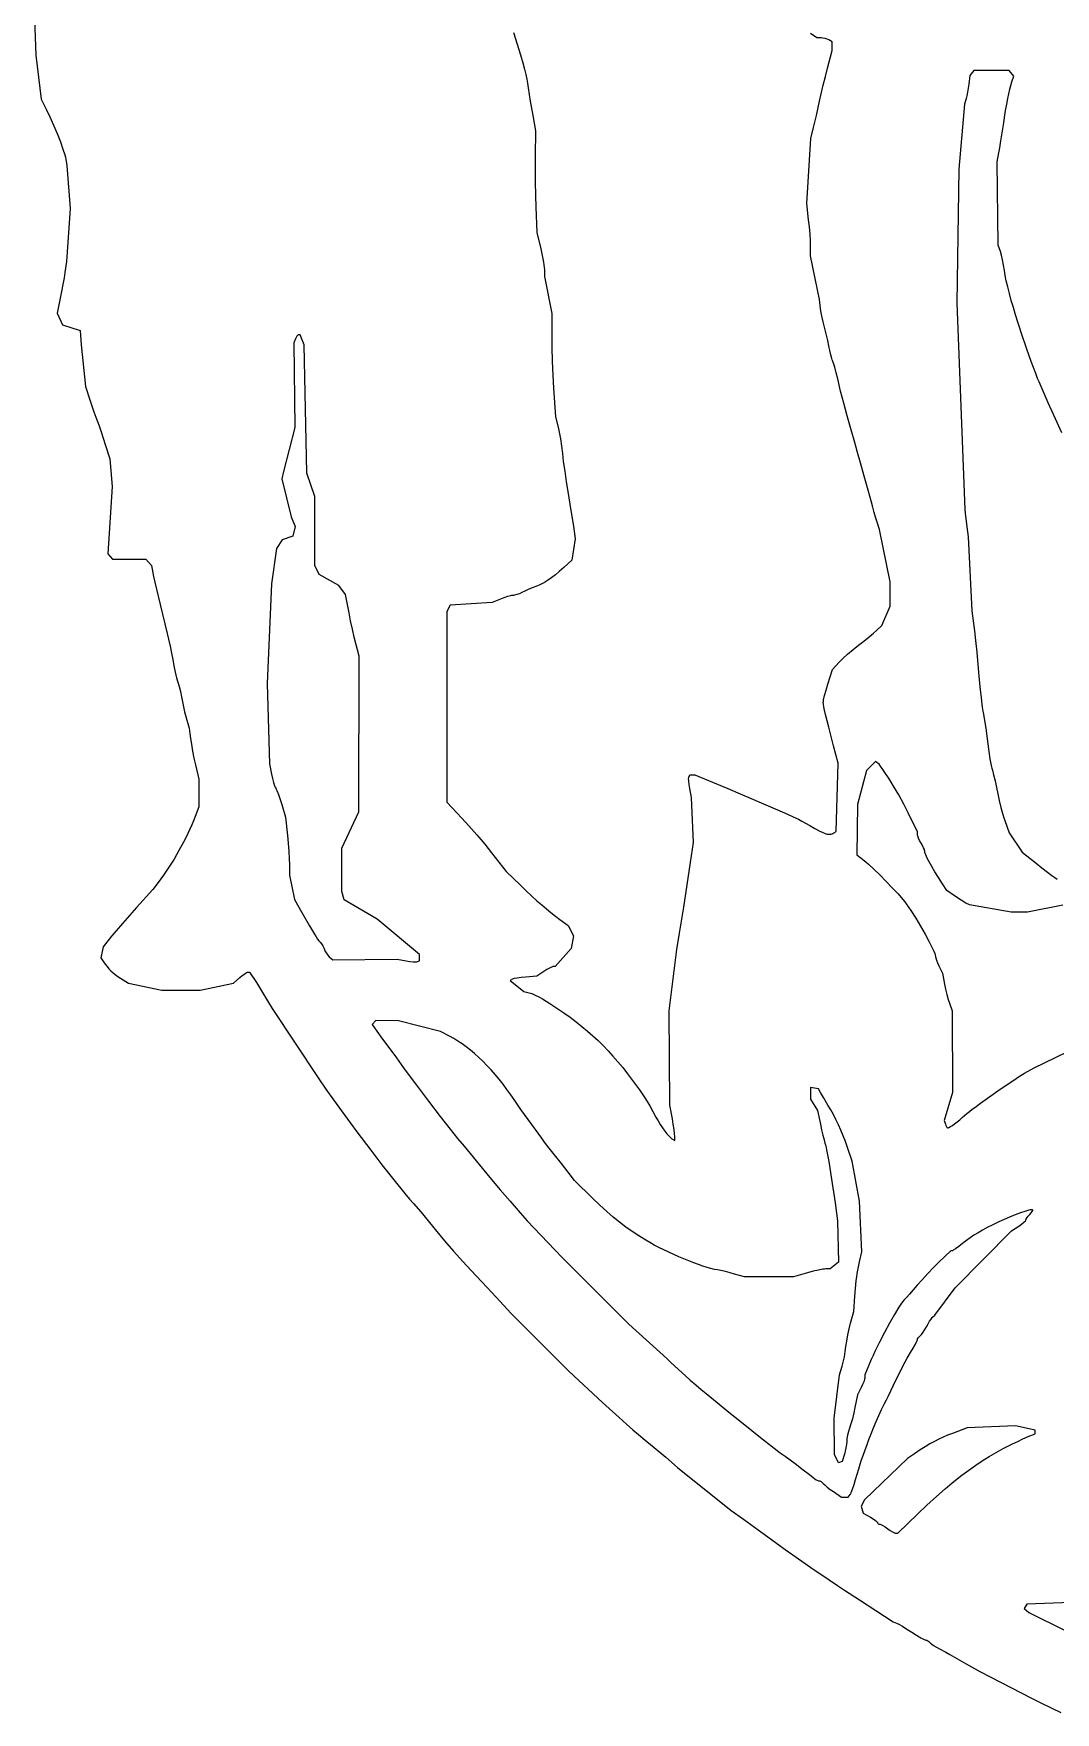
# Model space of a CAD drawing. Extents: x 1.9 to 17.3, y 3.1 to 17.2.
# Drawn here: x 2.65 to 6.42, y 3.76 to 9.95 of the extents above; entities that cross this region are included whole.
import ezdxf

# ---------------------------------------------------------------- set-up
doc = ezdxf.new("R2010")
doc.units = 0
doc.layers.add('LAYER_1', color=18, linetype='CONTINUOUS')

msp = doc.modelspace()

# ---------------------------------------------------------------- linework, layer by layer
at = {"layer": 'LAYER_1'}
for points in [[(2.6512, 10.0983), (2.6597, 9.8667), (2.6793, 9.7043), (2.6859, 9.6922), (2.6981, 9.6683), (2.7114, 9.6401), (2.7249, 9.6095), (2.738, 9.5781), (2.7498, 9.5481), (2.7596, 9.5211), (2.7667, 9.4991), (2.7689, 9.4905), (2.7703, 9.4839), (2.7736, 9.46), (2.7854, 9.3019), (2.7727, 9.1067), (2.7669, 9.0667), (2.7638, 9.0468), (2.7594, 9.0222), (2.7545, 8.996), (2.7495, 8.9714), (2.7378, 8.9162), (2.7577, 8.8741), (2.8233, 8.8523), (2.8263, 8.8), (2.8421, 8.6467), (2.858, 8.5972), (2.8652, 8.5756), (2.8729, 8.5533), (2.8803, 8.533), (2.8864, 8.5172), (2.8925, 8.5011), (2.9, 8.48), (2.908, 8.4565), (2.9154, 8.4333), (2.932, 8.38), (2.9404, 8.2785), (2.9253, 8.0297), (2.9416, 8.01), (3.0646, 8.01), (3.0852, 7.9867), (3.0932, 7.9467), (3.0975, 7.9261), (3.1034, 7.8998), (3.1169, 7.8433), (3.1436, 7.7367), (3.1485, 7.7157), (3.154, 7.6906), (3.1592, 7.6646), (3.1637, 7.6407), (3.168, 7.6179), (3.1731, 7.5945), (3.1782, 7.5735), (3.1828, 7.5574), (3.1872, 7.5422), (3.1919, 7.5235), (3.1964, 7.5036), (3.2, 7.485), (3.2035, 7.4669), (3.2077, 7.4482), (3.2121, 7.4313), (3.2161, 7.4182), (3.22, 7.405), (3.2238, 7.3877), (3.2273, 7.3686), (3.2298, 7.3498), (3.2327, 7.3289), (3.237, 7.3037), (3.242, 7.2774), (3.2473, 7.2533), (3.2599, 7.2), (3.26, 7.0984), (3.2463, 7.0626), (3.2403, 7.0474), (3.2338, 7.032), (3.2269, 7.0164), (3.2196, 7.0006), (3.2118, 6.9848), (3.2038, 6.9689), (3.1867, 6.9374), (3.1685, 6.9063), (3.1591, 6.8911), (3.1495, 6.8761), (3.1398, 6.8615), (3.1299, 6.8473), (3.12, 6.8336), (3.11, 6.8203), (3.09, 6.7944), (3.0298, 6.7272), (3.004, 6.6981), (2.9782, 6.6685), (2.9554, 6.6419), (2.9386, 6.6217), (2.9077, 6.5834), (2.8988, 6.5428), (2.9086, 6.5281), (2.9152, 6.5186), (2.9219, 6.51), (2.9288, 6.5021), (2.936, 6.4947), (2.9438, 6.4877), (2.9523, 6.4809), (2.9616, 6.4742), (2.972, 6.4674), (3.0006, 6.4494), (3.1233, 6.4235), (3.2646, 6.4233), (3.3871, 6.449), (3.4104, 6.4695), (3.42, 6.4774), (3.4289, 6.484), (3.436, 6.4884), (3.4386, 6.4896), (3.4404, 6.49), (3.447, 6.49), (3.4718, 6.451), (3.4943, 6.4153), (3.5133, 6.384), (3.53, 6.356), (3.6994, 6.1), (3.728, 6.0591), (3.7563, 6.0196), (3.7956, 5.9656), (3.8425, 5.9022), (3.8933, 5.834), (3.9344, 5.7802), (3.9784, 5.7244), (4.0191, 5.6741), (4.0363, 5.6535), (4.0504, 5.6372), (4.0775, 5.6067), (4.1366, 5.5342), (4.1649, 5.5004), (4.1982, 5.4622), (4.2324, 5.4241), (4.2633, 5.3908), (4.3226, 5.3281), (4.3702, 5.2767), (4.4094, 5.2333), (4.6233, 5.02), (4.6767, 4.97), (4.7465, 4.9053), (4.808, 4.8494), (4.8349, 4.8255), (4.8589, 4.8045), (4.8796, 4.7869), (4.8967, 4.7728), (4.9376, 4.7392), (4.98, 4.7032), (5.0233, 4.6656), (5.2212, 4.5067), (5.2656, 4.4749), (5.3333, 4.4266), (5.3967, 4.3802), (5.4198, 4.3633), (5.4481, 4.3432), (5.514, 4.2974), (5.5817, 4.2514), (5.6123, 4.231), (5.6388, 4.2139), (5.6936, 4.1784), (5.7536, 4.1392), (5.8173, 4.0973), (5.8298, 4.0925), (5.8381, 4.0884), (5.8515, 4.0806), (5.8681, 4.0704), (5.8861, 4.0589), (5.9038, 4.0477), (5.9193, 4.0385), (5.9311, 4.0323), (5.9351, 4.0306), (5.9375, 4.03), (5.9392, 4.0298), (5.9411, 4.0293), (5.9451, 4.0272), (5.9492, 4.0242), (5.9529, 4.0206), (5.955, 4.0184), (5.9581, 4.0158), (5.9666, 4.0098), (5.9772, 4.0034), (5.9887, 3.9972), (6.0114, 3.9856), (6.0267, 3.9772), (6.0867, 3.9424), (6.1367, 3.9137), (6.33, 3.8147), (6.3667, 3.7966), (6.4349, 3.7634)], [(4.4192, 9.95), (4.4446, 9.8676), (4.4532, 9.8383), (4.4598, 9.8149), (4.4646, 9.7956), (4.4682, 9.7789), (4.471, 9.7631), (4.4734, 9.7467), (4.4808, 9.6973), (4.49, 9.6443), (4.5003, 9.5885), (4.4991, 9.4943), (4.4989, 9.4503), (4.4993, 9.4003), (4.5002, 9.3503), (4.5015, 9.3067), (4.5051, 9.2133), (4.5191, 9.1533), (4.5245, 9.1284), (4.529, 9.1047), (4.532, 9.0851), (4.5329, 9.0776), (4.5332, 9.0722), (4.5333, 9.051), (4.56, 8.9157), (4.56, 8.8312), (4.5606, 8.79), (4.562, 8.7403), (4.5642, 8.6884), (4.5668, 8.6405), (4.5736, 8.5342), (4.5832, 8.4971), (4.5874, 8.478), (4.5918, 8.4533), (4.5958, 8.4262), (4.599, 8.4), (4.6025, 8.3704), (4.6075, 8.3341), (4.6132, 8.2958), (4.619, 8.26), (4.6307, 8.1896), (4.6395, 8.1326), (4.6463, 8.0853), (4.6337, 8.0067), (4.6041, 7.98), (4.5876, 7.9654), (4.5731, 7.9531), (4.56, 7.9428), (4.548, 7.9341), (4.5365, 7.9268), (4.5252, 7.9206), (4.5137, 7.9151), (4.5015, 7.9102), (4.4877, 7.9048), (4.4734, 7.8987), (4.4603, 7.8927), (4.45, 7.8876), (4.4411, 7.8834), (4.4316, 7.8799), (4.4227, 7.8776), (4.4189, 7.8769), (4.4156, 7.8767), (4.412, 7.8764), (4.4075, 7.8757), (4.3964, 7.8728), (4.3836, 7.8687), (4.3706, 7.8636), (4.3402, 7.8506), (4.1861, 7.8413), (4.1733, 7.8175), (4.1733, 7.1151), (4.2291, 7.0565), (4.255, 7.0283), (4.2842, 6.9949), (4.3133, 6.9604), (4.3385, 6.929), (4.3922, 6.86), (4.4445, 6.8096), (4.4662, 6.7889), (4.4864, 6.77), (4.5053, 6.7528), (4.5232, 6.737), (4.5403, 6.7225), (4.5569, 6.7089), (4.5733, 6.6962), (4.5896, 6.6839), (4.6208, 6.6612), (4.6405, 6.623), (4.6318, 6.5764), (4.5721, 6.51), (4.5643, 6.51), (4.5622, 6.5096), (4.5592, 6.5086), (4.5512, 6.5049), (4.5414, 6.4994), (4.5309, 6.4926), (4.5053, 6.4753), (4.4643, 6.4718), (4.4477, 6.4701), (4.4329, 6.468), (4.4213, 6.4658), (4.4173, 6.4647), (4.4148, 6.4637), (4.4062, 6.4592), (4.4567, 6.4189), (4.4766, 6.4139), (4.4812, 6.4125), (4.4866, 6.4106), (4.4992, 6.4052), (4.5126, 6.3984), (4.5254, 6.3911), (4.5531, 6.3737), (4.5792, 6.3567), (4.604, 6.3399), (4.6275, 6.3233), (4.6499, 6.3066), (4.6712, 6.2899), (4.6917, 6.2729), (4.7114, 6.2556), (4.7305, 6.2378), (4.7491, 6.2195), (4.7673, 6.2005), (4.7853, 6.1806), (4.8032, 6.1598), (4.8212, 6.138), (4.8393, 6.115), (4.8577, 6.0908), (4.883, 6.0561), (4.8931, 6.0415), (4.9023, 6.0274), (4.9113, 6.0128), (4.9207, 5.9968), (4.9433, 5.9561), (4.9513, 5.9421), (4.9596, 5.9286), (4.968, 5.916), (4.9764, 5.9045), (4.9844, 5.8942), (4.9921, 5.8856), (4.999, 5.8789), (5.0022, 5.8763), (5.0051, 5.8743), (5.0133, 5.8692), (5.0133, 5.8846), (5.0126, 5.8945), (5.0106, 5.9102), (5.0077, 5.9294), (5.0041, 5.95), (4.9949, 6), (4.9924, 6.3467), (5.0206, 6.5733), (5.0308, 6.6333), (5.0381, 6.6776), (5.0462, 6.7291), (5.0707, 6.8933), (5.0816, 6.9667), (5.0743, 7.1333), (5.068, 7.1666), (5.0658, 7.1802), (5.0644, 7.1925), (5.0641, 7.2024), (5.0643, 7.2059), (5.0649, 7.2082), (5.0681, 7.2167), (5.0873, 7.2167), (5.152, 7.1898), (5.2084, 7.166), (5.2533, 7.1467), (5.2939, 7.1292), (5.34, 7.1098), (5.3831, 7.0915), (5.4167, 7.0768), (5.46, 7.057), (5.4691, 7.0525), (5.4816, 7.0459), (5.51, 7.0297), (5.5293, 7.0185), (5.5453, 7.0098), (5.5584, 7.0035), (5.564, 7.0012), (5.5692, 6.9995), (5.5738, 6.9983), (5.5781, 6.9975), (5.582, 6.9973), (5.5857, 6.9975), (5.5891, 6.9981), (5.5924, 6.9992), (5.5957, 7.0006), (5.5989, 7.0025), (5.6078, 7.0081), (5.6151, 7.2587), (5.598, 7.3227), (5.5799, 7.3914), (5.5682, 7.4382), (5.5644, 7.4547), (5.5619, 7.4673), (5.5604, 7.4765), (5.56, 7.4829), (5.5603, 7.4866), (5.5613, 7.4922), (5.565, 7.508), (5.5705, 7.5281), (5.5771, 7.5501), (5.5942, 7.6043), (5.6185, 7.6311), (5.6243, 7.6372), (5.6316, 7.6444), (5.6495, 7.6606), (5.6698, 7.6777), (5.6901, 7.6936), (5.71, 7.7089), (5.7291, 7.7243), (5.7453, 7.7379), (5.7564, 7.748), (5.7753, 7.7667), (5.8067, 7.837), (5.8066, 7.9267), (5.7668, 8.12), (5.7571, 8.15), (5.7525, 8.1648), (5.7473, 8.1829), (5.7421, 8.2021), (5.7376, 8.22), (5.7257, 8.2649), (5.7111, 8.3167), (5.697, 8.3655), (5.6867, 8.4033), (5.6765, 8.4402), (5.6631, 8.4867), (5.648, 8.5385), (5.6353, 8.5848), (5.624, 8.6291), (5.6132, 8.6749), (5.6078, 8.6971), (5.6024, 8.7171), (5.5977, 8.7327), (5.5957, 8.7382), (5.5942, 8.7417), (5.5928, 8.745), (5.5911, 8.7498), (5.5875, 8.7628), (5.5837, 8.7791), (5.5802, 8.7968), (5.5766, 8.816), (5.5722, 8.8361), (5.5676, 8.8549), (5.5634, 8.87), (5.5594, 8.8843), (5.5555, 8.901), (5.5522, 8.918), (5.5498, 8.9333), (5.5456, 8.9667), (5.5133, 9.1282), (5.5133, 9.1641), (5.5127, 9.1828), (5.5112, 9.2071), (5.5089, 9.2339), (5.5062, 9.26), (5.4992, 9.32), (5.5143, 9.56), (5.5245, 9.6), (5.5353, 9.6449), (5.5467, 9.6967), (5.5527, 9.7238), (5.5602, 9.7558), (5.5683, 9.7887), (5.576, 9.8184), (5.5933, 9.8835), (5.5933, 9.9162), (5.5804, 9.9231), (5.5742, 9.9258), (5.5667, 9.928), (5.5589, 9.9295), (5.5517, 9.93), (5.5359, 9.93), (5.5133, 9.9467)], [(6.4386, 8.4754), (6.4149, 8.5277), (6.3888, 8.5867), (6.355, 8.6633), (6.3494, 8.6765), (6.3424, 8.6941), (6.326, 8.738), (6.3095, 8.7845), (6.3023, 8.8055), (6.2966, 8.8233), (6.2772, 8.8833), (6.2684, 8.9104), (6.2601, 8.9373), (6.2524, 8.9637), (6.2455, 8.9891), (6.2394, 9.0132), (6.2342, 9.0355), (6.23, 9.0557), (6.2271, 9.0733), (6.2238, 9.0933), (6.22, 9.1131), (6.216, 9.1306), (6.2125, 9.1433), (6.2048, 9.1667), (6.2006, 9.4733), (6.2071, 9.5067), (6.2104, 9.5251), (6.2146, 9.5508), (6.2236, 9.61), (6.2318, 9.6633), (6.2357, 9.6861), (6.2396, 9.7066), (6.2434, 9.7248), (6.2473, 9.741), (6.2512, 9.7553), (6.2551, 9.7679), (6.2624, 9.7891), (6.245, 9.81), (6.115, 9.81), (6.1, 9.792), (6.0961, 9.7593), (6.0941, 9.7451), (6.0915, 9.7304), (6.0887, 9.7169), (6.0861, 9.7066), (6.08, 9.6864), (6.0588, 9.4467), (6.0521, 8.9533), (6.0812, 8.1933), (6.0829, 8.18), (6.089, 8.13), (6.0934, 8.0933), (6.1071, 7.82), (6.1167, 7.7467), (6.121, 7.7108), (6.1256, 7.6675), (6.1299, 7.6221), (6.1334, 7.5801), (6.1369, 7.5402), (6.1412, 7.5005), (6.1457, 7.4656), (6.1479, 7.4514), (6.1499, 7.4401), (6.1541, 7.4169), (6.1586, 7.3885), (6.1628, 7.3583), (6.1662, 7.33), (6.1696, 7.3028), (6.1739, 7.2755), (6.1785, 7.2513), (6.1808, 7.2413), (6.1829, 7.2333), (6.1875, 7.2162), (6.1928, 7.1941), (6.198, 7.17), (6.2025, 7.1467), (6.2076, 7.1224), (6.2142, 7.0957), (6.2215, 7.0699), (6.2252, 7.0583), (6.2287, 7.0481), (6.245, 7.0029), (6.2921, 6.9321), (6.3438, 6.8905), (6.3653, 6.8735), (6.3854, 6.858), (6.402, 6.8456), (6.4128, 6.8382), (6.4212, 6.8325)], [(6.4427, 6.7369), (6.3119, 6.71), (6.2523, 6.71), (6.0982, 6.7372), (6.0857, 6.7439), (6.0683, 6.7544), (6.0439, 6.7703), (6.0146, 6.7901), (5.999, 6.8144), (5.984, 6.8381), (5.9709, 6.8596), (5.9596, 6.8788), (5.9503, 6.8956), (5.9429, 6.91), (5.9376, 6.9218), (5.9344, 6.9309), (5.9336, 6.9345), (5.9333, 6.9373), (5.9323, 6.9413), (5.9294, 6.9478), (5.9252, 6.9559), (5.92, 6.9648), (5.9149, 6.9741), (5.9106, 6.9832), (5.9078, 6.9911), (5.907, 6.9943), (5.9067, 6.9968), (5.9067, 7.0069), (5.8727, 7.0768), (5.8567, 7.1082), (5.8381, 7.1422), (5.8192, 7.1747), (5.8104, 7.189), (5.8025, 7.2014), (5.7661, 7.2562), (5.7519, 7.265), (5.7187, 7.2317), (5.6855, 7.1067), (5.6836, 6.922), (5.7101, 6.9012), (5.7177, 6.8951), (5.7263, 6.8876), (5.7463, 6.8692), (5.7685, 6.8476), (5.7917, 6.8241), (5.8144, 6.8003), (5.8353, 6.7775), (5.8528, 6.7572), (5.86, 6.7485), (5.8657, 6.7409), (5.874, 6.7292), (5.8827, 6.7164), (5.9007, 6.6884), (5.9186, 6.6586), (5.9356, 6.629), (5.9506, 6.6012), (5.9626, 6.5772), (5.9671, 6.5672), (5.9705, 6.5588), (5.9726, 6.5522), (5.9733, 6.5477), (5.9736, 6.5455), (5.9743, 6.5423), (5.9771, 6.5339), (5.9811, 6.5237), (5.9861, 6.5127), (5.9989, 6.4863), (6.0064, 6.4448), (6.0102, 6.4265), (6.0148, 6.4072), (6.0199, 6.3893), (6.0246, 6.375), (6.0353, 6.3467), (6.0364, 6.0467), (6.0058, 5.9432), (6.01, 5.9299), (6.012, 5.9248), (6.0144, 5.9206), (6.0169, 5.9177), (6.0181, 5.9169), (6.0192, 5.9167), (6.0206, 5.9169), (6.0226, 5.9178), (6.0283, 5.9208), (6.0355, 5.9255), (6.044, 5.9315), (6.0533, 5.9385), (6.0628, 5.946), (6.0721, 5.9538), (6.0807, 5.9616), (6.0886, 5.9686), (6.0982, 5.9765), (6.1084, 5.9845), (6.118, 5.9916), (6.1393, 6.0067), (6.2029, 6.0521), (6.2304, 6.0713), (6.2582, 6.09), (6.283, 6.106), (6.3016, 6.1172), (6.3367, 6.1368), (6.4967, 6.2142)], [(6.5367, 4.1702), (6.3104, 4.1627), (6.3005, 4.1467), (6.3167, 4.131), (6.59, 3.996)]]:
    msp.add_lwpolyline(points, dxfattribs=at)
for points in [[(4.0653, 6.5284), (4.0733, 6.5311), (4.0733, 6.5547), (3.9167, 6.6846), (3.7949, 6.7565), (3.7868, 6.7867), (3.7867, 6.9458), (3.8494, 7.08), (3.85, 7.6533), (3.838, 7.7), (3.8323, 7.7234), (3.8257, 7.7525), (3.819, 7.7838), (3.8131, 7.8133), (3.8001, 7.88), (3.7754, 7.9133), (3.7035, 7.9537), (3.6869, 7.9867), (3.6867, 8.2416), (3.6578, 8.3267), (3.6483, 8.8), (3.6337, 8.8367), (3.6273, 8.8367), (3.6259, 8.8364), (3.6244, 8.8355), (3.6212, 8.8323), (3.6181, 8.8275), (3.6154, 8.8217), (3.61, 8.8067), (3.6134, 8.4957), (3.5718, 8.3333), (3.5657, 8.3063), (3.6005, 8.1667), (3.6148, 8.1303), (3.6062, 8.0958), (3.5675, 8.0823), (3.5463, 8.0499), (3.5272, 7.92), (3.5117, 7.5533), (3.5205, 7.2565), (3.5274, 7.2189), (3.5308, 7.2032), (3.5349, 7.1882), (3.5391, 7.1757), (3.5411, 7.1709), (3.543, 7.1673), (3.545, 7.1635), (3.5474, 7.1582), (3.5531, 7.1437), (3.5593, 7.1259), (3.5653, 7.1067), (3.5791, 7.06), (3.5863, 6.9933), (3.5891, 6.9643), (3.5914, 6.9345), (3.5929, 6.9075), (3.5935, 6.8867), (3.5936, 6.8467), (3.6124, 6.7577), (3.6399, 6.7089), (3.6678, 6.6597), (3.6856, 6.6293), (3.692, 6.6192), (3.6973, 6.6115), (3.702, 6.6054), (3.7065, 6.6), (3.7115, 6.5937), (3.7162, 6.5864), (3.7201, 6.5791), (3.7227, 6.5725), (3.7254, 6.5661), (3.7296, 6.5591), (3.7347, 6.5523), (3.7402, 6.5465), (3.7533, 6.5346), (3.99, 6.5369), (4.0236, 6.5313), (4.0373, 6.5294), (4.0497, 6.5282), (4.0595, 6.5278), (4.063, 6.528)], [(5.6517, 4.5567), (5.6593, 4.5658), (5.661, 4.5685), (5.6632, 4.5729), (5.6682, 4.5857), (5.6738, 4.6022), (5.6792, 4.6208), (5.6904, 4.66), (5.6957, 4.6773), (5.6999, 4.69), (5.7212, 4.75), (5.7282, 4.7689), (5.7364, 4.7899), (5.7456, 4.8121), (5.7552, 4.8349), (5.7651, 4.8573), (5.7749, 4.8787), (5.7843, 4.8981), (5.7928, 4.915), (5.7989, 4.9267), (5.8272, 4.9867), (5.8403, 5.0133), (5.8547, 5.0413), (5.869, 5.0675), (5.8811, 5.0885), (5.891, 5.1051), (5.8992, 5.1196), (5.9047, 5.1304), (5.9061, 5.134), (5.9067, 5.136), (5.9069, 5.1373), (5.9075, 5.1389), (5.9097, 5.1426), (5.9131, 5.1466), (5.9172, 5.1504), (5.9195, 5.1527), (5.9222, 5.1557), (5.9283, 5.1638), (5.9345, 5.1736), (5.9403, 5.1839), (5.9459, 5.1942), (5.9518, 5.204), (5.9573, 5.2122), (5.9617, 5.2176), (5.9705, 5.2267), (6.0454, 5.3268), (6.2539, 5.5368), (6.2803, 5.5543), (6.2905, 5.5615), (6.2989, 5.5683), (6.3046, 5.5739), (6.3061, 5.576), (6.3067, 5.5776), (6.307, 5.579), (6.3078, 5.5809), (6.3107, 5.5857), (6.3152, 5.5914), (6.3206, 5.5972), (6.3257, 5.6029), (6.3295, 5.6079), (6.3314, 5.6119), (6.3317, 5.6133), (6.3313, 5.6142), (6.3297, 5.6147), (6.3267, 5.6146), (6.3224, 5.6139), (6.3169, 5.6126), (6.3029, 5.6085), (6.2859, 5.6028), (6.2667, 5.5957), (6.2464, 5.5876), (6.2261, 5.5789), (6.2067, 5.57), (6.184, 5.5589), (6.164, 5.5487), (6.1461, 5.5392), (6.13, 5.5299), (6.1151, 5.5207), (6.101, 5.5112), (6.0872, 5.5013), (6.0731, 5.4905), (6.0594, 5.4799), (6.0475, 5.4713), (6.0387, 5.4655), (6.0358, 5.4639), (6.0342, 5.4633), (6.0296, 5.4633), (5.9861, 5.4217), (5.9663, 5.4021), (5.9447, 5.3795), (5.9238, 5.3568), (5.9063, 5.3367), (5.8915, 5.3194), (5.8781, 5.3042), (5.8676, 5.2927), (5.8613, 5.2866), (5.8574, 5.2826), (5.8522, 5.2759), (5.8459, 5.267), (5.8388, 5.256), (5.8223, 5.2289), (5.804, 5.1968), (5.7851, 5.162), (5.7668, 5.1267), (5.7503, 5.0929), (5.7432, 5.0773), (5.7369, 5.0629), (5.7133, 5.0071), (5.7133, 4.9966), (5.7131, 4.994), (5.7122, 4.9905), (5.7093, 4.9815), (5.7049, 4.9708), (5.6996, 4.9597), (5.6858, 4.9333), (5.6766, 4.8867), (5.6722, 4.8662), (5.6671, 4.8451), (5.6618, 4.8258), (5.657, 4.8108), (5.653, 4.7979), (5.6496, 4.7841), (5.6472, 4.7712), (5.6465, 4.7656), (5.6462, 4.7608), (5.6453, 4.7507), (5.6435, 4.7384), (5.6409, 4.7257), (5.6378, 4.7139), (5.6299, 4.6877), (5.6156, 4.683), (5.6018, 4.7134), (5.5999, 4.8467), (5.6192, 5.0067), (5.6293, 5.0383), (5.6335, 5.0538), (5.6376, 5.0728), (5.6412, 5.0929), (5.6437, 5.1116), (5.6463, 5.1312), (5.6503, 5.1538), (5.6551, 5.1765), (5.6602, 5.1967), (5.6723, 5.24), (5.6767, 5.2967), (5.6801, 5.3381), (5.6817, 5.3536), (5.6833, 5.3672), (5.6852, 5.3799), (5.6874, 5.3927), (5.6937, 5.4233), (5.7015, 5.46), (5.694, 5.6467), (5.667, 5.7933), (5.6496, 5.8433), (5.6416, 5.8655), (5.6333, 5.8868), (5.6247, 5.9075), (5.6159, 5.9273), (5.6067, 5.9465), (5.5971, 5.965), (5.5873, 5.9828), (5.577, 6), (5.5604, 6.0275), (5.5492, 6.0467), (5.542, 6.06), (5.5133, 6.0643), (5.5133, 6.0216), (5.5389, 5.98), (5.5492, 5.93), (5.5537, 5.909), (5.5584, 5.8888), (5.5628, 5.8717), (5.5662, 5.86), (5.5689, 5.8503), (5.5721, 5.8358), (5.5758, 5.8164), (5.5801, 5.7919), (5.5905, 5.727), (5.6033, 5.64), (5.6129, 5.5733), (5.6162, 5.4218), (5.5852, 5.3967), (5.5691, 5.3967), (5.5649, 5.3964), (5.5588, 5.3955), (5.5427, 5.3925), (5.5228, 5.3879), (5.5015, 5.3824), (5.45, 5.3681), (5.27, 5.3674), (5.2333, 5.378), (5.217, 5.3825), (5.1996, 5.3867), (5.1832, 5.3903), (5.17, 5.3928), (5.159, 5.3949), (5.1463, 5.398), (5.1322, 5.4021), (5.1168, 5.407), (5.1003, 5.4127), (5.083, 5.4191), (5.0651, 5.426), (5.0467, 5.4335), (5.028, 5.4415), (5.0092, 5.4498), (4.9906, 5.4583), (4.9724, 5.467), (4.9546, 5.4759), (4.9376, 5.4848), (4.9216, 5.4936), (4.9067, 5.5022), (4.8806, 5.5183), (4.8562, 5.5344), (4.8327, 5.551), (4.8096, 5.5686), (4.7864, 5.5876), (4.7625, 5.6085), (4.7372, 5.6318), (4.71, 5.6578), (4.6433, 5.7227), (4.62, 5.7535), (4.5957, 5.7847), (4.57, 5.8166), (4.5451, 5.8479), (4.5329, 5.864), (4.5228, 5.8778), (4.4728, 5.9467), (4.4461, 5.9838), (4.4234, 6.0167), (4.4092, 6.0374), (4.3949, 6.0574), (4.3805, 6.0766), (4.3658, 6.0951), (4.3511, 6.1129), (4.3362, 6.1298), (4.3212, 6.1459), (4.3061, 6.1613), (4.2909, 6.1758), (4.2757, 6.1895), (4.2604, 6.2023), (4.245, 6.2143), (4.2296, 6.2254), (4.2142, 6.2357), (4.1988, 6.245), (4.1833, 6.2535), (4.15, 6.2708), (3.995, 6.3099), (3.9124, 6.3118), (3.8979, 6.2972), (3.9156, 6.2719), (3.937, 6.2423), (3.9634, 6.2067), (3.988, 6.1735), (4.0048, 6.15), (4.0162, 6.1333), (4.0613, 6.0733), (4.1063, 6.014), (4.149, 5.9584), (4.1859, 5.9111), (4.2133, 5.8769), (4.2367, 5.8487), (4.2925, 5.781), (4.3324, 5.7329), (4.3698, 5.6884), (4.4062, 5.6459), (4.4432, 5.6035), (4.4696, 5.5733), (4.5966, 5.44), (4.8433, 5.1933), (4.9834, 5.0667), (5, 5.0514), (5.0529, 5.0027), (5.07, 4.9873), (5.09, 4.9699), (5.1104, 4.9528), (5.1286, 4.938), (5.1696, 4.905), (5.2124, 4.8696), (5.2353, 4.8508), (5.265, 4.8269), (5.3291, 4.7763), (5.4015, 4.72), (5.4191, 4.7072), (5.4559, 4.6802), (5.4864, 4.6573), (5.5092, 4.6396), (5.5229, 4.6283), (5.5286, 4.6238), (5.5344, 4.6201), (5.5397, 4.6176), (5.5419, 4.6169), (5.5438, 4.6167), (5.5455, 4.6165), (5.5475, 4.6159), (5.5519, 4.6137), (5.5562, 4.6104), (5.5601, 4.6065), (5.5657, 4.601), (5.5747, 4.5935), (5.5859, 4.585), (5.598, 4.5765), (5.6273, 4.5567)], [(5.8344, 4.4233), (5.9089, 4.4951), (5.9419, 4.5262), (5.9767, 4.558), (6.0092, 4.5867), (6.0352, 4.6086), (6.0709, 4.6367), (6.0881, 4.6497), (6.1051, 4.662), (6.1218, 4.6738), (6.1383, 4.685), (6.1549, 4.6958), (6.1714, 4.7061), (6.1881, 4.716), (6.205, 4.7256), (6.2221, 4.7349), (6.2396, 4.744), (6.2576, 4.7529), (6.2761, 4.7617), (6.2952, 4.7704), (6.315, 4.779), (6.34, 4.7898), (6.34, 4.8024), (6.2682, 4.8185), (6.09, 4.8114), (6.0362, 4.7912), (6.018, 4.7841), (6.0012, 4.777), (5.9852, 4.7696), (5.9694, 4.7615), (5.9531, 4.7524), (5.9359, 4.742), (5.917, 4.7299), (5.8959, 4.7158), (5.87, 4.6984), (5.712, 4.5467), (5.6993, 4.5228), (5.7074, 4.4971), (5.7337, 4.4823), (5.7439, 4.4762), (5.7523, 4.4703), (5.7579, 4.4654), (5.7595, 4.4635), (5.76, 4.4621), (5.7606, 4.46), (5.7623, 4.4583), (5.7647, 4.4571), (5.7677, 4.4567), (5.7697, 4.4563), (5.7724, 4.4554), (5.7796, 4.4518), (5.7882, 4.4465), (5.7973, 4.44), (5.8063, 4.4335), (5.8149, 4.4282), (5.8221, 4.4246), (5.8248, 4.4237), (5.8268, 4.4233)]]:
    msp.add_lwpolyline(points, close=True, dxfattribs=at)

doc.saveas('drawing.dxf')
